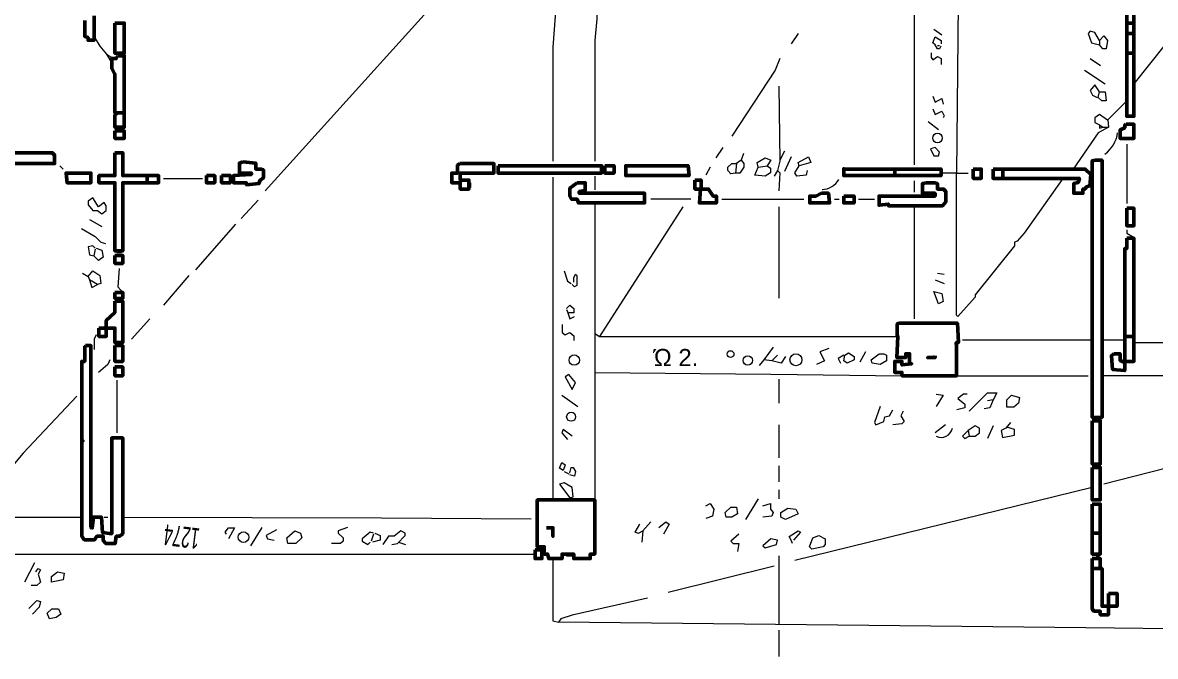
# Model space of a CAD drawing. Header units: metres. Extents: x 0.1 to 33.2, y 0 to 25.4.
# Drawn here: x 22.02 to 28.32, y 13.89 to 17.42 of the extents above; entities that cross this region are included whole.
import ezdxf

# ---------------------------------------------------------------- set-up
doc = ezdxf.new("R2010")
doc.units = ezdxf.units.M
for name, color, linetype, lineweight in [('P2D_GRAMMES', 7, 'Continuous', 18), ('P2D_MIKRA', 8, 'Continuous', 13), ('P2D_TOIXOI', 7, 'Continuous', 50), ('P2D_TOXA', 7, 'Continuous', 18)]:
    doc.layers.add(name, color=color, linetype=linetype, lineweight=lineweight)
doc.layers.add('P2D_KEIMENA', color=7, linetype='Continuous')
doc.styles.add('ARIAL', font='arial.ttf')

msp = doc.modelspace()

# ---------------------------------------------------------------- linework, layer by layer
at = {"layer": 'P2D_GRAMMES'}
for p, q in [((26.97554, 17.891266), (26.97554, 16.627475)), ((28.635325, 17.630775), (28.198901, 17.078325)), ((24.317325, 17.5387), (23.364825, 16.481425)), ((28.006675, 17.319625), (28.006675, 17.294225)), ((22.482175, 17.243425), (22.511513, 17.192625)), ((27.924125, 17.154525), (28.038425, 17.078325)), ((27.054175, 16.868775), (27.111325, 16.824325)), ((28.006675, 16.849725), (28.025725, 16.837025)), ((28.025725, 16.837025), (28.056887, 16.837025)), ((28.054005, 16.878006), (28.056887, 16.837025)), ((26.254075, 16.703675), (26.228584, 16.652782)), ((28.159041, 16.741775), (28.159041, 16.411575)), ((22.221825, 16.621125), (22.240875, 16.602075)), ((25.987375, 16.633825), (25.981025, 16.580812)), ((26.108025, 16.614775), (26.159362, 16.62202)), ((26.215975, 16.595725), (26.196925, 16.563975)), ((22.799675, 16.551736), (23.015575, 16.551736)), ((24.965879, 16.557625), (24.965879, 14.761859)), ((25.733375, 16.435255), (25.511125, 16.435255)), ((25.904825, 16.435255), (26.362025, 16.435255)), ((26.222594, 16.392525), (26.222594, 15.884525)), ((26.666825, 16.435255), (26.755725, 16.435255)), ((26.97554, 16.398875), (26.97554, 15.770225)), ((23.199725, 16.297275), (22.977475, 16.043275)), ((22.348825, 16.024225), (22.380575, 16.005175)), ((22.939375, 16.011525), (22.799675, 15.846425)), ((22.380575, 16.005175), (22.386925, 15.986125)), ((27.244675, 15.65235), (27.966662, 15.65235)), ((28.021741, 15.65235), (28.147974, 15.65235)), ((26.190575, 15.611475), (26.139775, 15.541625)), ((26.215975, 15.567025), (26.184225, 15.535275)), ((25.198326, 15.471775), (25.198326, 14.761859)), ((27.211715, 15.452634), (27.943175, 15.452634)), ((22.539325, 15.427325), (22.539325, 15.135225)), ((26.222594, 15.433675), (26.222594, 15.300325)), ((25.015825, 15.344775), (25.104725, 15.281275)), ((27.416125, 15.319375), (27.384375, 15.313025)), ((26.222594, 15.179675), (26.222594, 14.995525)), ((27.276425, 15.147925), (27.282775, 15.116175)), ((28.527375, 14.976475), (28.032075, 14.849475)), ((27.966662, 14.830425), (26.311225, 14.424025)), ((26.108025, 14.766925), (26.038175, 14.652625)), ((21.802725, 14.666432), (22.343979, 14.666432)), ((23.345775, 14.608175), (23.282275, 14.506575)), ((24.107338, 14.52561), (24.145875, 14.512925)), ((21.802725, 14.459604), (24.8666, 14.459604)), ((26.222594, 14.449425), (26.222384, 14.067929)), ((22.082125, 14.411325), (22.024975, 14.303375)), ((26.196925, 14.392275), (25.606375, 14.246225))]:
    msp.add_line(p, q, dxfattribs=at)
for points in [[(25.210028, 17.716405), (25.210028, 17.440275), (25.198326, 17.319625), (25.198326, 16.646525)], [(27.223244, 17.716405), (27.211715, 16.580812), (27.125676, 16.580812)], [(24.984075, 17.529175), (24.965879, 17.281525), (24.965879, 16.646525)], [(22.412819, 17.338675), (22.444075, 17.287875), (22.482175, 17.243425), (22.520275, 17.218861)], [(28.006675, 17.319625), (27.981275, 17.364075), (27.955875, 17.370425), (27.943175, 17.357725), (27.962225, 17.306925), (28.006675, 17.294225)], [(28.006675, 17.319625), (28.032075, 17.345025), (28.051125, 17.319625), (28.044775, 17.273361), (28.025725, 17.273361), (28.006675, 17.294225)], [(26.228675, 17.218025), (26.203275, 17.154525), (25.961975, 16.786225)], [(26.222594, 17.065625), (26.228675, 16.646525), (26.215975, 16.595725)], [(28.159041, 16.983075), (28.051125, 16.875125), (28.006675, 16.906875), (27.980302, 16.887825), (27.980302, 16.862425), (28.006675, 16.849725)], [(28.056887, 16.837025), (28.000325, 16.805275), (27.860625, 16.603462)], [(28.006675, 16.849725), (28.006675, 16.830675), (28.025725, 16.837025)], [(26.012775, 16.652875), (26.02803, 16.633825), (26.02803, 16.614775), (26.006425, 16.580812), (25.981025, 16.580812), (25.955625, 16.576675), (25.9397, 16.595725), (25.9397, 16.614775), (25.961975, 16.63438), (25.987375, 16.633825)], [(26.025475, 16.690975), (26.012775, 16.652875), (25.987375, 16.633825)], [(26.108025, 16.614775), (26.101675, 16.640175), (26.146125, 16.665575), (26.177875, 16.652875), (26.158825, 16.621125)], [(26.381075, 16.595725), (26.374725, 16.570325), (26.323925, 16.563975), (26.311225, 16.583025), (26.336625, 16.621125), (26.330275, 16.640175), (26.387425, 16.671925), (26.400125, 16.640175), (26.336625, 16.621125)], [(26.158825, 16.621125), (26.175921, 16.608425), (26.175921, 16.583025), (26.146125, 16.563975), (26.088975, 16.570325), (26.108025, 16.614775)], [(26.215975, 16.595725), (26.228675, 16.583025), (26.222325, 16.481425)], [(27.803475, 16.551736), (27.587575, 16.246475), (27.549475, 16.202025), (27.53434, 16.195675), (27.53434, 16.176625), (27.314525, 15.903575), (27.314525, 15.890875), (27.219275, 15.782925), (27.211715, 15.789275), (27.211715, 16.580812), (27.276425, 16.580812)], [(25.198326, 16.414943), (25.198326, 15.687675), (25.225375, 15.671518)], [(25.688925, 16.392525), (25.225375, 15.671518), (26.882165, 15.671518)], [(22.342475, 16.271875), (22.418675, 16.227425), (22.450425, 16.195675), (22.475825, 16.189325)], [(22.380575, 16.005175), (22.405975, 16.036925), (22.444075, 16.011525), (22.450425, 15.967075), (22.431375, 15.960725), (22.386925, 15.986125)], [(22.552025, 16.049625), (22.545675, 15.948025), (22.57193, 15.917026)], [(22.386925, 15.986125), (22.399625, 15.944749), (22.431375, 15.960725)], [(25.017148, 15.738475), (25.017148, 15.694025), (25.034875, 15.681325), (25.060275, 15.694025), (25.081905, 15.674975), (25.081905, 15.649575)], [(25.198326, 15.687675), (25.198326, 15.471657), (26.177875, 15.462145), (26.907435, 15.452634)], [(28.198901, 15.636979), (29.204055, 15.636979), (29.204055, 15.579725), (29.156025, 15.567025)], [(26.184225, 15.535275), (26.139775, 15.541625), (26.114375, 15.509875)], [(26.260425, 15.560675), (26.235025, 15.522575), (26.184225, 15.535275)], [(28.640099, 15.509875), (28.635325, 15.452634), (28.021741, 15.452634)], [(30.421393, 15.434632), (30.421393, 14.036675), (30.381575, 14.036999), (29.041725, 14.036999), (27.930475, 14.049537), (24.996775, 14.081125)], [(27.282775, 15.255875), (27.384375, 15.357475), (27.435175, 15.357475), (27.416125, 15.319375)], [(27.416125, 15.319375), (27.397075, 15.274925), (27.365325, 15.268575)], [(26.787475, 15.281275), (26.755725, 15.192375), (26.762075, 15.179675), (26.806525, 15.198725), (26.812875, 15.224125), (26.838275, 15.230475), (26.857325, 15.262225)], [(27.511375, 15.192375), (27.485975, 15.160625), (27.460575, 15.147925), (27.466925, 15.109825), (27.53434, 15.122525), (27.53434, 15.154275), (27.490931, 15.16682)], [(27.149425, 15.179675), (27.092275, 15.135225), (27.092275, 15.135225)], [(27.276425, 15.147925), (27.244675, 15.116175), (27.257375, 15.103475), (27.282775, 15.116175)], [(27.282775, 15.116175), (27.314525, 15.116175), (27.339925, 15.135225), (27.339925, 15.160625), (27.314525, 15.173325), (27.276425, 15.147925)], [(22.57193, 14.666432), (24.012525, 14.66127), (24.844375, 14.656109)], [(25.447625, 14.627225), (25.422225, 14.582775), (25.441275, 14.576425), (25.466675, 14.589125)], [(25.511125, 14.639925), (25.466675, 14.589125), (25.460325, 14.525625)], [(23.822025, 14.608175), (23.770422, 14.589125), (23.770422, 14.576425), (23.799537, 14.551025), (23.799537, 14.531975), (23.783925, 14.518723), (23.733125, 14.518723)], [(24.069675, 14.512925), (24.101425, 14.519275), (24.142912, 14.563725), (24.142912, 14.576425), (24.120475, 14.589125), (24.082375, 14.559416), (24.050625, 14.559416), (24.018875, 14.512925)], [(26.000075, 14.570075), (25.955625, 14.531975), (25.968325, 14.518723), (26.000075, 14.518723), (25.993725, 14.474825)], [(24.965879, 14.43472), (24.965879, 14.087475), (24.996775, 14.081125)], [(22.088475, 14.360525), (22.101175, 14.379575), (22.113875, 14.373225), (22.101175, 14.347825), (22.107525, 14.328775), (22.113875, 14.303375), (22.094825, 14.285153), (22.063075, 14.285153)], [(25.492075, 14.214475), (25.072975, 14.119225), (25.009475, 14.100175), (24.996775, 14.081125)]]:
    msp.add_lwpolyline(points, dxfattribs=at)
for points in [[(22.437725, 16.392525), (22.405975, 16.443325), (22.379305, 16.424275), (22.379305, 16.405225), (22.405975, 16.373475), (22.431375, 16.373475), (22.456775, 16.354425), (22.480924, 16.373475), (22.480924, 16.398875), (22.469475, 16.417925)], [(27.085925, 15.922625), (27.130375, 15.909925), (27.136725, 15.865475), (27.111325, 15.852775)], [(25.092025, 15.414625), (25.053925, 15.459075), (25.034875, 15.446375), (25.072975, 15.376525)], [(26.177875, 14.544675), (26.133425, 14.506575), (26.146125, 14.493875), (26.209625, 14.512925), (26.215975, 14.538325)]]:
    msp.add_lwpolyline(points, close=True, dxfattribs=at)
at = {"layer": 'P2D_MIKRA'}
for p, q in [((26.330275, 17.357725), (26.292175, 17.300575)), ((27.085925, 17.383125), (27.130375, 17.351375)), ((27.104975, 17.29105), (27.117675, 17.29105)), ((27.955875, 17.218025), (28.013025, 17.179925)), ((25.911175, 16.722725), (25.873075, 16.665575)), ((26.292175, 16.671925), (26.254075, 16.589375)), ((25.841325, 16.614775), (25.815925, 16.570325)), ((24.507825, 16.525875), (24.507825, 16.500475)), ((25.198326, 16.563975), (25.198326, 16.487775)), ((26.97554, 16.538575), (26.97554, 16.475075)), ((23.326725, 16.430625), (23.231475, 16.329025)), ((26.533475, 16.435255), (26.558875, 16.435255)), ((22.386925, 16.322675), (22.456775, 16.284575)), ((22.418675, 16.157575), (22.412325, 16.119475)), ((22.539325, 16.138525), (22.564725, 16.138525)), ((27.104975, 16.024225), (27.143075, 16.017875)), ((27.092275, 15.986125), (27.143075, 15.967075)), ((22.723475, 15.770225), (22.621875, 15.655925)), ((26.704925, 15.586075), (26.673175, 15.528925)), ((26.876375, 15.554177), (26.920825, 15.554177)), ((27.416125, 15.173325), (27.384375, 15.103475)), ((26.222594, 14.951075), (26.222594, 14.862175)), ((25.028525, 14.919325), (25.053925, 14.906625)), ((26.222594, 14.817725), (26.222594, 14.766925)), ((22.469475, 14.666432), (22.488525, 14.666432)), ((23.968075, 14.570075), (23.955375, 14.531975)), ((25.041225, 14.449425), (25.072975, 14.449425)), ((27.987625, 14.449425), (28.006675, 14.449425)), ((26.222594, 14.036675), (26.222594, 13.890625))]:
    msp.add_line(p, q, dxfattribs=at)
for points in [[(27.124025, 17.287875), (27.117675, 17.273361), (27.104975, 17.273361), (27.092275, 17.294225), (27.079575, 17.306925), (27.092275, 17.338675), (27.125676, 17.319625), (27.125676, 17.300575)], [(27.070416, 17.249775), (27.070416, 17.224375), (27.079575, 17.211675), (27.104975, 17.230725), (27.125676, 17.218025), (27.125676, 17.186275)], [(28.006675, 17.033875), (27.981275, 17.071975), (27.955875, 17.040225), (27.968575, 17.014825), (27.993975, 17.002125)], [(27.079575, 17.008475), (27.092275, 16.976725), (27.130375, 16.995775), (27.136725, 16.964025)], [(27.079575, 16.938625), (27.092275, 16.906875), (27.130375, 16.925925), (27.143075, 16.900525), (27.136725, 16.887825)], [(28.159041, 16.265525), (28.159041, 16.246475), (28.190825, 16.227425)], [(22.418675, 16.163925), (22.405975, 16.176625), (22.380575, 16.170275), (22.386925, 16.125825), (22.412325, 16.119475)], [(22.425025, 16.163925), (22.456775, 16.151225), (22.463125, 16.113125), (22.437725, 16.094075), (22.412325, 16.119475)], [(25.028525, 16.036925), (25.047575, 15.979775), (25.066625, 15.967075)], [(25.081905, 15.973425), (25.081905, 15.998825), (25.092025, 16.017875), (25.098709, 16.011525), (25.098709, 15.954375), (25.085675, 15.948025), (25.072975, 15.960725)], [(25.041225, 15.827375), (25.060275, 15.846425), (25.081905, 15.827375), (25.081905, 15.803085), (25.053925, 15.803085)], [(25.041225, 15.821025), (25.047575, 15.808325), (25.060275, 15.770225), (25.085675, 15.782925)], [(22.425025, 15.681325), (22.412819, 15.655925), (22.412819, 15.598775)], [(26.501725, 15.605125), (26.450925, 15.586075), (26.476325, 15.535275), (26.431875, 15.516225)], [(26.584275, 15.567025), (26.552525, 15.547975), (26.565225, 15.522575)], [(22.501225, 15.541625), (22.488525, 15.516225), (22.437725, 15.471775)], [(22.317075, 15.338425), (22.018625, 15.020925), (21.809075, 14.773275)], [(27.098625, 15.351125), (27.136725, 15.344775), (27.098625, 15.281275)], [(27.270075, 15.351125), (27.251025, 15.351125), (27.219275, 15.325725), (27.257375, 15.293975), (27.257375, 15.274925), (27.212925, 15.262225)], [(26.914475, 15.255875), (26.901775, 15.230475), (26.920825, 15.198725), (26.908125, 15.186025), (26.857325, 15.179675)], [(25.072975, 15.116175), (25.022175, 15.154275), (25.015825, 15.135225), (25.047575, 15.097125)], [(25.060275, 14.912975), (25.066625, 14.942256), (25.079325, 14.942256), (25.092025, 14.919325), (25.085675, 14.893925), (25.060275, 14.900275)], [(25.815925, 14.728825), (25.841325, 14.741525), (25.860375, 14.709775), (25.854025, 14.671675), (25.815925, 14.658975)], [(26.133425, 14.728825), (26.175921, 14.741525), (26.175921, 14.709775), (26.190575, 14.690725), (26.184225, 14.671675), (26.133425, 14.665325)], [(25.555575, 14.608175), (25.593675, 14.639925), (25.612725, 14.627225), (25.580975, 14.570075)], [(23.148925, 14.570075), (23.142575, 14.582775), (23.161625, 14.606611), (23.193375, 14.606611), (23.161625, 14.544675)], [(23.428325, 14.595475), (23.371175, 14.563725), (23.377525, 14.544675), (23.415625, 14.538325)], [(23.968075, 14.576425), (23.949025, 14.582775), (23.905281, 14.544675), (23.905281, 14.531975), (23.936325, 14.512925), (23.949025, 14.525625)], [(23.974425, 14.576425), (24.004764, 14.563725), (24.004764, 14.538325), (23.961725, 14.525625)], [(26.298525, 14.519275), (26.292175, 14.538325), (26.279475, 14.557375), (26.330275, 14.589125), (26.342975, 14.582775), (26.304875, 14.538325)], [(22.050375, 14.157325), (22.094825, 14.201775), (22.113875, 14.195425), (22.107525, 14.163675), (22.069425, 14.125575)]]:
    msp.add_lwpolyline(points, dxfattribs=at)
for points in [[(28.006675, 17.033875), (28.038425, 17.033875), (28.044775, 16.983075), (28.019375, 16.983075), (28.000325, 17.002125)], [(27.117675, 16.697325), (27.092275, 16.722725), (27.066875, 16.716375), (27.085925, 16.676933), (27.111325, 16.676933)], [(26.590625, 15.567025), (26.609675, 15.579725), (26.641425, 15.560675), (26.641425, 15.541625), (26.603325, 15.522575), (26.584275, 15.535275)], [(26.781125, 15.575624), (26.806525, 15.575624), (26.821077, 15.567025), (26.821077, 15.535275), (26.787475, 15.516225), (26.743025, 15.522575), (26.736675, 15.541625)], [(27.490615, 15.319375), (27.517725, 15.344775), (27.562175, 15.332075), (27.555825, 15.300325), (27.530425, 15.277172), (27.490615, 15.277172)], [(25.022175, 14.925675), (25.003125, 14.938375), (25.015825, 14.970125), (25.034875, 14.957425)], [(25.072975, 14.830425), (25.028525, 14.855825), (25.003125, 14.849475), (25.060275, 14.773275), (25.079325, 14.779625)], [(25.955625, 14.720987), (25.987375, 14.720987), (25.993725, 14.684375), (25.961975, 14.666432), (25.930225, 14.666432), (25.923875, 14.690725)], [(26.273125, 14.716125), (26.317575, 14.709775), (26.330275, 14.684375), (26.260425, 14.652625), (26.234478, 14.665325), (26.234478, 14.690725)], [(23.529925, 14.589125), (23.561675, 14.576425), (23.568025, 14.551025), (23.536275, 14.518723), (23.491825, 14.518723), (23.485475, 14.551025)], [(26.444575, 14.563725), (26.480721, 14.544675), (26.480721, 14.512925), (26.469975, 14.500225), (26.406475, 14.487525), (26.393775, 14.500225), (26.412825, 14.551025)], [(22.209125, 14.360525), (22.247225, 14.354175), (22.240875, 14.316075), (22.175561, 14.303375), (22.175561, 14.335125)], [(22.177375, 14.155737), (22.215475, 14.155737), (22.228175, 14.125575), (22.202775, 14.106525), (22.164675, 14.100175), (22.151975, 14.131925)]]:
    msp.add_lwpolyline(points, close=True, dxfattribs=at)
at = {"layer": 'P2D_TOIXOI'}
for points in [[(28.159041, 17.489613), (28.159041, 17.415933), (28.198901, 17.415933), (28.198901, 17.489613)], [(22.528402, 17.415933), (22.528402, 17.24789), (22.581199, 17.24789), (22.581199, 17.415933)], [(28.159041, 17.415933), (28.159041, 17.357725), (28.198901, 17.357725), (28.198901, 17.415933)], [(28.159041, 17.357725), (28.159041, 17.24789), (28.198901, 17.24789), (28.198901, 17.357725)], [(22.5425, 17.2339), (22.53615, 17.218861), (22.511513, 17.218861), (22.511513, 17.16405), (22.528402, 17.1323), (22.528402, 16.916234), (22.581199, 16.916234), (22.581199, 17.2339)], [(28.159041, 17.24789), (28.159041, 16.89735), (28.198901, 16.89735), (28.198901, 17.24789)], [(22.5425, 16.916234), (22.528402, 16.9037), (22.528402, 16.836278), (22.581199, 16.836278), (22.581199, 16.916234)], [(28.1559, 16.8529), (28.147974, 16.84655), (28.147974, 16.83385), (28.121811, 16.82115), (28.121811, 16.774361), (28.198901, 16.774361), (28.198901, 16.8529)], [(22.528402, 16.815955), (22.528402, 16.774361), (22.581199, 16.774361), (22.581199, 16.815955)], [(21.54555, 16.694419), (21.541499, 16.694419), (21.541499, 16.63438), (22.19325, 16.63438), (22.19325, 16.68145), (22.18055, 16.694419)], [(22.528402, 16.694419), (22.528402, 16.567572), (22.439489, 16.567572), (22.439489, 16.527298), (22.528402, 16.527298), (22.528402, 16.14805), (22.57193, 16.14805), (22.57193, 16.527298), (22.707517, 16.527298), (22.707517, 16.567572), (22.57193, 16.567572), (22.57193, 16.694419)], [(23.241, 16.64335), (23.22195, 16.637), (23.22195, 16.580812), (23.288487, 16.580812), (23.288487, 16.5735), (23.188295, 16.56715), (23.188295, 16.527298), (23.26005, 16.527298), (23.26005, 16.51635), (23.3299, 16.5227), (23.33625, 16.54175), (23.3553, 16.55445), (23.3553, 16.5989), (23.3426, 16.603462), (23.31212, 16.603462), (23.31212, 16.637)], [(27.98445, 16.652199), (27.966662, 16.6497), (27.966662, 15.220669), (28.021741, 15.220669), (28.021741, 16.652199)], [(22.2631, 16.580812), (22.25675, 16.580812), (22.2631, 16.527298), (22.394876, 16.527298), (22.394876, 16.580812)], [(24.4475, 16.63438), (24.4348, 16.6243), (24.4348, 16.580812), (24.40305, 16.580812), (24.40305, 16.527298), (24.450115, 16.527298), (24.450115, 16.492415), (24.4983, 16.492415), (24.4983, 16.54175), (24.450115, 16.54175), (24.450115, 16.580812), (24.638, 16.580812), (24.638, 16.63438)], [(24.661019, 16.622342), (24.661019, 16.580812), (25.236714, 16.580812), (25.236714, 16.622342)], [(25.254348, 16.622342), (25.254348, 16.580812), (25.305905, 16.580812), (25.305905, 16.622342)], [(25.38095, 16.622342), (25.371213, 16.622342), (25.371213, 16.567572), (25.72385, 16.567572), (25.7175, 16.622342)], [(26.5938, 16.603462), (26.584063, 16.60525), (26.584063, 16.567572), (26.867866, 16.567572), (26.867866, 16.603462)], [(26.867866, 16.603462), (26.867866, 16.567572), (27.125676, 16.567572), (27.125676, 16.603462)], [(27.305, 16.603462), (27.305, 16.551736), (27.34945, 16.551736), (27.34945, 16.603462)], [(27.415096, 16.603462), (27.415096, 16.551736), (27.46969, 16.551736), (27.46969, 16.603462)], [(27.8511, 16.603462), (27.84475, 16.603462), (27.46969, 16.603462), (27.46969, 16.551736), (27.89555, 16.551736), (27.8892, 16.52905), (27.8638, 16.5227), (27.8638, 16.468433), (27.9146, 16.468433), (27.9146, 16.492415), (27.9273, 16.492415), (27.93365, 16.50365), (27.9527, 16.51), (27.95905, 16.5735), (27.9273, 16.603462)], [(22.707517, 16.567572), (22.707517, 16.527298), (22.771806, 16.527298), (22.771806, 16.567572)], [(23.0378, 16.567572), (23.0378, 16.527298), (23.084014, 16.527298), (23.084014, 16.567572)], [(23.122618, 16.567572), (23.122618, 16.527298), (23.17115, 16.527298), (23.17115, 16.567572)], [(25.10155, 16.527298), (25.060487, 16.4973), (25.060487, 16.45285), (25.0698, 16.435255), (25.10155, 16.435255), (25.1079, 16.414943), (25.4762, 16.414943), (25.4762, 16.468433), (25.112266, 16.468433), (25.112266, 16.47825), (25.146, 16.4846), (25.146, 16.527298)], [(25.7556, 16.54175), (25.7556, 16.492415), (25.78735, 16.492415), (25.781, 16.414943), (25.875304, 16.414943), (25.875304, 16.45266), (25.8572, 16.45266), (25.8318, 16.492415), (25.790438, 16.492415), (25.790438, 16.54175)], [(27.04465, 16.527298), (27.021987, 16.5227), (27.021987, 16.468433), (27.092275, 16.468433), (27.092275, 16.45266), (26.8097, 16.45266), (26.8097, 16.45266), (26.780982, 16.45266), (26.780982, 16.40205), (26.832454, 16.4084), (26.832454, 16.398875), (27.13355, 16.398875), (27.1526, 16.4211), (27.1526, 16.47825), (27.1399, 16.492415), (27.105081, 16.492415), (27.105081, 16.5227), (27.0891, 16.527298)], [(26.46045, 16.468433), (26.4287, 16.45266), (26.394948, 16.45266), (26.394948, 16.414943), (26.5049, 16.414943), (26.49855, 16.468433)], [(26.584063, 16.45266), (26.584063, 16.414943), (26.641425, 16.414943), (26.641425, 16.45266)], [(28.159041, 16.385191), (28.159041, 16.288269), (28.198901, 16.288269), (28.198901, 16.385191)], [(28.159041, 16.2179), (28.159041, 16.161179), (28.147974, 16.161179), (28.147974, 15.89961), (28.147974, 15.89961), (28.147974, 15.671518), (28.198901, 15.671518), (28.198901, 16.2179)], [(22.528402, 16.122892), (22.528402, 16.0782), (22.57193, 16.0782), (22.57193, 16.122892)], [(22.528402, 15.917026), (22.528402, 15.88312), (22.57193, 15.88312), (22.57193, 15.917026)], [(22.528402, 15.86865), (22.528402, 15.80515), (22.480924, 15.7607), (22.480924, 15.717716), (22.528402, 15.717716), (22.528402, 15.636979), (22.57193, 15.636979), (22.57193, 15.86865)], [(22.439489, 15.717716), (22.439489, 15.671518), (22.480924, 15.671518), (22.480924, 15.717716)], [(26.89225, 15.744825), (26.882165, 15.74165), (26.882165, 15.671518), (26.8859, 15.671518), (26.87955, 15.554177), (26.929423, 15.554177), (26.929423, 15.575624), (26.950162, 15.575624), (26.950162, 15.52575), (26.9621, 15.5194), (26.907435, 15.51305), (26.907435, 15.533044), (26.867866, 15.533044), (26.867866, 15.471657), (26.907435, 15.471657), (26.907435, 15.452634), (27.211715, 15.452634), (27.211715, 15.61465), (27.20975, 15.636979), (27.22245, 15.636979), (27.2161, 15.744825)], [(28.147974, 15.671518), (28.147974, 15.533044), (28.198901, 15.533044), (28.198901, 15.671518)], [(22.3647, 15.621), (22.361339, 15.61465), (22.361339, 15.533044), (22.343979, 15.533044), (22.343979, 15.23675), (22.343979, 15.23675), (22.343979, 15.09395), (22.352, 15.090321), (22.343979, 15.090321), (22.343979, 14.56055), (22.35835, 14.539567), (22.4155, 14.539567), (22.4282, 14.559416), (22.463997, 14.559416), (22.463997, 14.53515), (22.479, 14.518723), (22.5298, 14.518723), (22.53615, 14.559416), (22.5552, 14.559416), (22.57193, 14.57325), (22.57193, 15.10665), (22.511513, 15.10665), (22.511513, 14.57325), (22.45995, 14.5796), (22.4536, 14.666432), (22.40915, 14.666432), (22.4028, 14.605), (22.394876, 14.61135), (22.394876, 14.9606), (22.394876, 14.9606), (22.394876, 15.179608), (22.394876, 15.179608), (22.394876, 15.621)], [(22.528402, 15.621), (22.528402, 15.533044), (22.57193, 15.533044), (22.57193, 15.621)], [(28.08605, 15.575624), (28.07335, 15.56385), (28.0797, 15.48765), (28.147974, 15.4813), (28.147974, 15.52575), (28.121811, 15.53845), (28.121811, 15.575624)], [(27.092275, 15.56385), (27.0891, 15.554177), (27.050603, 15.554177), (27.050603, 15.554177), (27.092275, 15.554177)], [(22.528402, 15.50229), (22.528402, 15.452634), (22.57193, 15.452634), (22.57193, 15.50229)], [(27.966662, 15.202136), (27.966662, 14.9606), (28.011525, 14.9606), (28.011525, 15.202136)], [(27.966662, 14.942256), (27.966662, 14.761859), (28.011525, 14.761859), (28.011525, 14.942256)], [(25.13965, 14.761859), (25.1333, 14.761859), (24.8786, 14.761859), (24.8786, 14.500437), (24.9174, 14.500437), (24.9174, 14.459604), (24.93645, 14.459604), (24.9428, 14.43472), (25.017148, 14.43472), (25.017148, 14.459604), (25.081905, 14.459604), (25.081905, 14.43472), (25.173609, 14.43472), (25.173609, 14.459604), (25.198326, 14.459604), (25.198326, 14.761859)], [(27.966662, 14.73835), (27.966662, 14.576425), (28.011525, 14.576425), (28.011525, 14.73835)], [(24.9301, 14.606611), (24.965879, 14.606611), (24.965879, 14.559416), (24.965879, 14.559416), (24.965879, 14.606611), (24.9301, 14.606611)], [(27.966662, 14.576425), (27.966662, 14.459604), (28.011525, 14.459604), (28.011525, 14.576425)], [(24.8666, 14.48435), (24.8666, 14.43472), (24.904219, 14.43472), (24.904219, 14.48435)], [(27.966662, 14.43472), (27.966662, 14.379575), (28.011525, 14.379575), (28.011525, 14.43472)], [(27.966662, 14.379575), (27.966662, 14.15415), (27.9781, 14.14145), (28.011525, 14.14145), (28.011525, 14.1224), (28.056887, 14.1224), (28.056887, 14.169189), (28.021741, 14.169189), (28.021741, 14.379575)], [(28.056887, 14.241264), (28.056887, 14.169189), (28.1051, 14.169189), (28.1051, 14.241264)]]:
    msp.add_lwpolyline(points, close=True, dxfattribs=at)
msp.add_lwpolyline([(22.361339, 17.429692), (22.361339, 17.34185), (22.379305, 17.3355), (22.379305, 17.320932), (22.412819, 17.320932), (22.412819, 17.45615)], dxfattribs=at)
at = {"layer": 'P2D_TOXA'}
for centre, radius in [((27.105743, 16.77623), 0.026854), ((25.084778, 15.540218), 0.029033), ((25.95404, 15.573259), 0.019114), ((26.318172, 15.541636), 0.033378), ((26.049757, 15.538397), 0.026034), ((25.067358, 15.224178), 0.025084), ((23.244016, 14.554369), 0.029692)]:
    msp.add_circle(centre, radius, dxfattribs=at)
for centre, radius, start, end in [((27.928814, 16.831666), 0.181217, 306.702599, 351.634232), ((26.457755, 16.603106), 0.114048, 272.913516, 330.08513), ((27.127978, 15.171413), 0.061554, 242.013992, 349.7315)]:
    msp.add_arc(centre, radius, start, end, dxfattribs=at)

# ---------------------------------------------------------------- texts
at = {"layer": 'P2D_KEIMENA', "insert": (25.527, 15.5067), "char_height": 0.09525, "attachment_point": 7, "style": 'ARIAL'}
msp.add_mtext('Ώ 2.', dxfattribs=at)
at = {"layer": 'P2D_KEIMENA', "insert": (23.004878, 14.601972), "char_height": 0.11578, "attachment_point": 7, "rotation": 172.8749694, "style": 'ARIAL'}
msp.add_mtext('\\W0.55;1274', dxfattribs=at)

doc.saveas('drawing.dxf')
